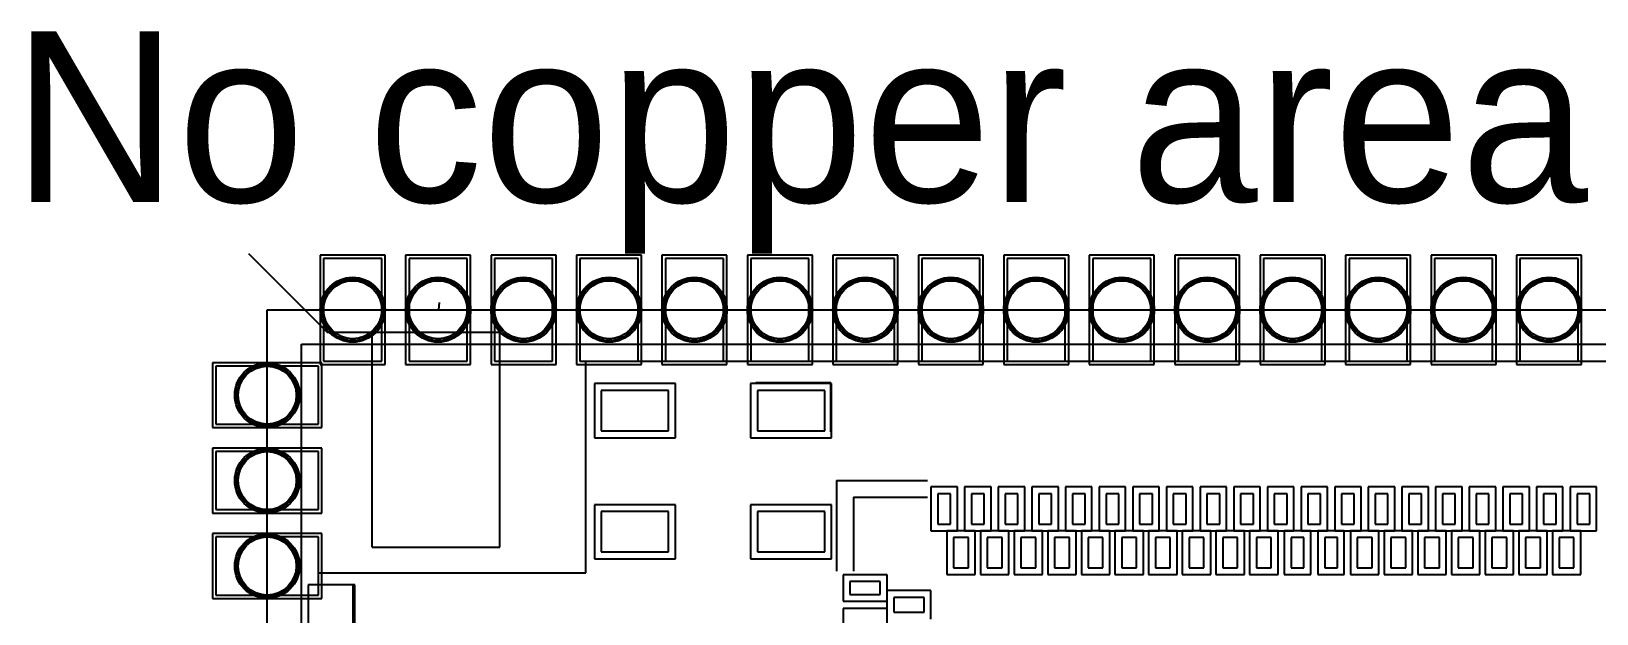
# Model space of a CAD drawing. Extents: x 135.1 to 200.1, y 94.8 to 120.2.
# Drawn here: x 135.05 to 158.32, y 111.53 to 120.19 of the extents above; entities that cross this region are included whole.
import ezdxf

# ---------------------------------------------------------------- set-up
doc = ezdxf.new("R2010")
doc.units = 0
doc.layers.get('0').update_dxf_attribs({"linetype": 'CONTINUOUS'})
for name, color, linetype in [('BOTTOMLAYER', 5, 'CONTINUOUS'), ('BOTTOMSOLDER', 6, 'CONTINUOUS'), ('INTERNALPLANE1', 76, 'CONTINUOUS'), ('MECHANICAL1', 6, 'CONTINUOUS'), ('MIDLAYER1', 16, 'CONTINUOUS'), ('MULTILAYER', 9, 'CONTINUOUS'), ('TOPLAYER', 1, 'CONTINUOUS'), ('TOPOVERLAY', 2, 'CONTINUOUS'), ('TOPPASTE', 8, 'CONTINUOUS'), ('TOPSOLDER', 216, 'CONTINUOUS')]:
    doc.layers.add(name, color=color, linetype=linetype)

# ---------------------------------------------------------------- blocks, each defined once
blk = doc.blocks.new('XTAL3225_1')
at = {"layer": 'TOPLAYER'}
for p, q in [((-0.660019, 1.187196), (-1.660017, 1.187196)), ((-1.660017, 1.187196), (-1.660017, 0.587248)), ((-0.660019, 0.587248), (-0.660019, 1.187196)), ((1.660017, 1.187196), (0.660019, 1.187196)), ((0.660019, 1.187196), (0.660019, 0.587248)), ((1.660017, 0.587248), (1.660017, 1.187196)), ((-1.660017, 0.587248), (-0.660019, 0.587248)), ((0.660019, 0.587248), (1.660017, 0.587248)), ((-0.660019, -0.612648), (-1.660017, -0.612648)), ((-1.660017, -0.612648), (-1.660017, -1.212596)), ((-0.660019, -1.212596), (-0.660019, -0.612648)), ((1.660017, -0.612648), (0.660019, -0.612648)), ((0.660019, -0.612648), (0.660019, -1.212596)), ((1.660017, -1.212596), (1.660017, -0.612648)), ((-1.660017, -1.212596), (-0.660019, -1.212596)), ((0.660019, -1.212596), (1.660017, -1.212596))]:
    blk.add_line(p, q, dxfattribs=at)
at = {"layer": 'TOPOVERLAY'}
for p in [(0.635, 1.3081), (1.7526, 0.5715)]:
    blk.add_line(p, (1.7526, 1.3081), dxfattribs=at)
at = {"layer": 'TOPPASTE'}
for p, q in [((-0.660019, 1.187196), (-1.660017, 1.187196)), ((-1.660017, 1.187196), (-1.660017, 0.587248)), ((-0.660019, 0.587248), (-0.660019, 1.187196)), ((1.660017, 1.187196), (0.660019, 1.187196)), ((0.660019, 1.187196), (0.660019, 0.587248)), ((1.660017, 0.587248), (1.660017, 1.187196)), ((-1.660017, 0.587248), (-0.660019, 0.587248)), ((0.660019, 0.587248), (1.660017, 0.587248)), ((-0.660019, -0.612648), (-1.660017, -0.612648)), ((-1.660017, -0.612648), (-1.660017, -1.212596)), ((-0.660019, -1.212596), (-0.660019, -0.612648)), ((1.660017, -0.612648), (0.660019, -0.612648)), ((0.660019, -0.612648), (0.660019, -1.212596)), ((1.660017, -1.212596), (1.660017, -0.612648)), ((-1.660017, -1.212596), (-0.660019, -1.212596)), ((0.660019, -1.212596), (1.660017, -1.212596))]:
    blk.add_line(p, q, dxfattribs=at)
at = {"layer": 'TOPSOLDER'}
for p, q in [((-0.558419, 1.288796), (-1.761617, 1.288796)), ((-1.761617, 1.288796), (-1.761617, 0.485648)), ((-0.558419, 0.485648), (-0.558419, 1.288796)), ((1.761617, 1.288796), (0.558419, 1.288796)), ((0.558419, 1.288796), (0.558419, 0.485648)), ((1.761617, 0.485648), (1.761617, 1.288796)), ((-1.761617, 0.485648), (-0.558419, 0.485648)), ((0.558419, 0.485648), (1.761617, 0.485648)), ((-0.558419, -0.511048), (-1.761617, -0.511048)), ((-1.761617, -0.511048), (-1.761617, -1.314196)), ((-0.558419, -1.314196), (-0.558419, -0.511048)), ((1.761617, -0.511048), (0.558419, -0.511048)), ((0.558419, -0.511048), (0.558419, -1.314196)), ((1.761617, -1.314196), (1.761617, -0.511048)), ((-1.761617, -1.314196), (-0.558419, -1.314196)), ((0.558419, -1.314196), (1.761617, -1.314196))]:
    blk.add_line(p, q, dxfattribs=at)
blk = doc.blocks.new('MT7628AN_DRQFN156_SMD_P0_2')
at = {"layer": 'TOPLAYER'}
for p, q in [((-6.149998, 4.844999), (-6.149998, 4.655002)), ((-5.700001, 4.844999), (-6.149998, 4.844999)), ((-6.149998, 4.655002), (-5.700001, 4.655002)), ((-5.700001, 4.655002), (-5.700001, 4.844999)), ((-5.499999, 4.610001), (-5.499999, 4.390001)), ((-5.050003, 4.610001), (-5.499999, 4.610001)), ((-5.050003, 4.390001), (-5.050003, 4.610001)), ((-6.149998, 4.344998), (-6.149998, 4.155001)), ((-5.700001, 4.344998), (-6.149998, 4.344998)), ((-5.700001, 4.155001), (-5.700001, 4.344998)), ((-5.499999, 4.390001), (-5.050003, 4.390001)), ((-6.149998, 4.155001), (-5.700001, 4.155001)), ((-5.499999, 4.109997), (-5.499999, 3.889997)), ((-5.050003, 4.109997), (-5.499999, 4.109997)), ((-5.050003, 3.889997), (-5.050003, 4.109997)), ((-6.149998, 3.844999), (-6.149998, 3.655002)), ((-5.700001, 3.844999), (-6.149998, 3.844999)), ((-5.700001, 3.655002), (-5.700001, 3.844999)), ((-5.499999, 3.889997), (-5.050003, 3.889997)), ((-6.149998, 3.655002), (-5.700001, 3.655002)), ((-5.499999, 3.609998), (-5.499999, 3.389998)), ((-5.050003, 3.609998), (-5.499999, 3.609998)), ((-5.050003, 3.389998), (-5.050003, 3.609998)), ((-6.149998, 3.345), (-6.149998, 3.155003)), ((-5.700001, 3.345), (-6.149998, 3.345)), ((-5.700001, 3.155003), (-5.700001, 3.345)), ((-5.499999, 3.389998), (-5.050003, 3.389998)), ((-6.149998, 3.155003), (-5.700001, 3.155003)), ((-5.499999, 3.109999), (-5.499999, 2.889999)), ((-5.050003, 3.109999), (-5.499999, 3.109999)), ((-5.050003, 2.889999), (-5.050003, 3.109999)), ((-6.149998, 2.844998), (-6.149998, 2.655001)), ((-5.700001, 2.844998), (-6.149998, 2.844998)), ((-5.700001, 2.655001), (-5.700001, 2.844998)), ((-5.499999, 2.889999), (-5.050003, 2.889999)), ((-6.149998, 2.655001), (-5.700001, 2.655001)), ((-5.499999, 2.61), (-5.499999, 2.39)), ((-5.050003, 2.61), (-5.499999, 2.61)), ((-5.050003, 2.39), (-5.050003, 2.61)), ((-6.149998, 2.344999), (-6.149998, 2.155002)), ((-5.700001, 2.344999), (-6.149998, 2.344999)), ((-5.700001, 2.155002), (-5.700001, 2.344999)), ((-5.499999, 2.39), (-5.050003, 2.39)), ((-6.149998, 2.155002), (-5.700001, 2.155002)), ((-5.499999, 2.110001), (-5.499999, 1.890001)), ((-5.050003, 2.110001), (-5.499999, 2.110001)), ((-5.050003, 1.890001), (-5.050003, 2.110001)), ((-5.499999, 1.890001), (-5.050003, 1.890001)), ((-6.149998, 1.844998), (-6.149998, 1.655)), ((-5.700001, 1.844998), (-6.149998, 1.844998)), ((-6.149998, 1.655), (-5.700001, 1.655)), ((-5.700001, 1.655), (-5.700001, 1.844998)), ((-5.499999, 1.609999), (-5.499999, 1.39)), ((-5.050003, 1.609999), (-5.499999, 1.609999)), ((-5.050003, 1.39), (-5.050003, 1.609999)), ((-6.149998, 1.344999), (-6.149998, 1.155002)), ((-5.700001, 1.344999), (-6.149998, 1.344999)), ((-5.700001, 1.155002), (-5.700001, 1.344999)), ((-5.499999, 1.39), (-5.050003, 1.39)), ((-6.149998, 1.155002), (-5.700001, 1.155002)), ((-5.499999, 1.094997), (-5.499999, 0.905005)), ((-5.050003, 1.094997), (-5.499999, 1.094997)), ((-5.050003, 0.905005), (-5.050003, 1.094997)), ((-6.149998, 0.845), (-6.149998, 0.655002)), ((-5.700001, 0.845), (-6.149998, 0.845)), ((-5.700001, 0.655002), (-5.700001, 0.845)), ((-5.499999, 0.905005), (-5.050003, 0.905005)), ((-6.149998, 0.655002), (-5.700001, 0.655002)), ((-5.500002, 0.594995), (-5.500002, 0.405003)), ((-5.050005, 0.594995), (-5.500002, 0.594995)), ((-5.050005, 0.405003), (-5.050005, 0.594995)), ((-6.149998, 0.344998), (-6.149998, 0.155001)), ((-5.700001, 0.344998), (-6.149998, 0.344998)), ((-5.700001, 0.155001), (-5.700001, 0.344998)), ((-5.500002, 0.405003), (-5.050005, 0.405003)), ((-6.149998, 0.155001), (-5.700001, 0.155001)), ((-5.500002, 0.11), (-5.500002, -0.11)), ((-5.050005, 0.11), (-5.500002, 0.11)), ((-5.050005, -0.11), (-5.050005, 0.11)), ((-6.149998, -0.155001), (-6.149998, -0.344998)), ((-5.700001, -0.155001), (-6.149998, -0.155001)), ((-5.700001, -0.344998), (-5.700001, -0.155001)), ((-5.500002, -0.11), (-5.050005, -0.11)), ((-6.149998, -0.344998), (-5.700001, -0.344998)), ((-5.500002, -0.389999), (-5.500002, -0.609999)), ((-5.050005, -0.389999), (-5.500002, -0.389999)), ((-5.050005, -0.609999), (-5.050005, -0.389999)), ((-6.149998, -0.655002), (-6.149998, -0.845)), ((-5.700001, -0.655002), (-6.149998, -0.655002)), ((-5.700001, -0.845), (-5.700001, -0.655002)), ((-5.500002, -0.609999), (-5.050005, -0.609999)), ((-6.149998, -0.845), (-5.700001, -0.845)), ((-5.499999, -0.890001), (-5.499999, -1.11)), ((-5.050003, -0.890001), (-5.499999, -0.890001)), ((-5.050003, -1.11), (-5.050003, -0.890001)), ((-6.149998, -1.155002), (-6.149998, -1.344999)), ((-5.700001, -1.155002), (-6.149998, -1.155002)), ((-5.700001, -1.344999), (-5.700001, -1.155002)), ((-5.499999, -1.11), (-5.050003, -1.11)), ((-6.149998, -1.344999), (-5.700001, -1.344999)), ((-5.499999, -1.39), (-5.499999, -1.609999)), ((-5.050003, -1.39), (-5.499999, -1.39)), ((-5.050003, -1.609999), (-5.050003, -1.39)), ((-5.499999, -1.609999), (-5.050003, -1.609999)), ((-6.149998, -1.655), (-6.149998, -1.844998)), ((-5.700001, -1.655), (-6.149998, -1.655)), ((-6.149998, -1.844998), (-5.700001, -1.844998)), ((-5.700001, -1.844998), (-5.700001, -1.655)), ((-5.499999, -1.890001), (-5.499999, -2.110001)), ((-5.050003, -1.890001), (-5.499999, -1.890001)), ((-5.050003, -2.110001), (-5.050003, -1.890001)), ((-6.149998, -2.155002), (-6.149998, -2.344999)), ((-5.700001, -2.155002), (-6.149998, -2.155002)), ((-5.700001, -2.344999), (-5.700001, -2.155002)), ((-5.499999, -2.110001), (-5.050003, -2.110001)), ((-6.149998, -2.344999), (-5.700001, -2.344999)), ((-5.499999, -2.39), (-5.499999, -2.61)), ((-5.050003, -2.39), (-5.499999, -2.39)), ((-5.050003, -2.61), (-5.050003, -2.39)), ((-6.149998, -2.655001), (-6.149998, -2.844998)), ((-5.700001, -2.655001), (-6.149998, -2.655001)), ((-5.700001, -2.844998), (-5.700001, -2.655001)), ((-5.499999, -2.61), (-5.050003, -2.61)), ((-6.149998, -2.844998), (-5.700001, -2.844998)), ((-5.499999, -2.889999), (-5.499999, -3.109999)), ((-5.050003, -2.889999), (-5.499999, -2.889999)), ((-5.050003, -3.109999), (-5.050003, -2.889999)), ((-6.149998, -3.155003), (-6.149998, -3.345)), ((-5.700001, -3.155003), (-6.149998, -3.155003)), ((-5.700001, -3.345), (-5.700001, -3.155003)), ((-5.499999, -3.109999), (-5.050003, -3.109999)), ((-6.149998, -3.345), (-5.700001, -3.345)), ((-5.499999, -3.390003), (-5.499999, -3.609993)), ((-5.050003, -3.390003), (-5.499999, -3.390003)), ((-5.050003, -3.609993), (-5.050003, -3.390003)), ((-6.149998, -3.655002), (-6.149998, -3.844999)), ((-5.700001, -3.655002), (-6.149998, -3.655002)), ((-5.700001, -3.844999), (-5.700001, -3.655002)), ((-5.499999, -3.609993), (-5.050003, -3.609993)), ((-6.149998, -3.844999), (-5.700001, -3.844999)), ((-5.499999, -3.890002), (-5.499999, -4.109992)), ((-5.050003, -3.890002), (-5.499999, -3.890002)), ((-5.050003, -4.109992), (-5.050003, -3.890002)), ((-6.149998, -4.155001), (-6.149998, -4.344998)), ((-5.700001, -4.155001), (-6.149998, -4.155001)), ((-5.700001, -4.344998), (-5.700001, -4.155001)), ((-5.499999, -4.109992), (-5.050003, -4.109992)), ((-6.149998, -4.344998), (-5.700001, -4.344998)), ((-5.499999, -4.390001), (-5.499999, -4.610001)), ((-5.050003, -4.390001), (-5.499999, -4.390001)), ((-5.050003, -4.610001), (-5.050003, -4.390001)), ((-5.499999, -4.610001), (-5.050003, -4.610001)), ((-6.149998, -4.655002), (-6.149998, -4.844999)), ((-5.700001, -4.655002), (-6.149998, -4.655002)), ((-6.149998, -4.844999), (-5.700001, -4.844999)), ((-5.700001, -4.844999), (-5.700001, -4.655002)), ((-4.390001, -5.050003), (-4.610001, -5.050003)), ((-4.610001, -5.050003), (-4.610001, -5.499999)), ((-4.390001, -5.499999), (-4.390001, -5.050003)), ((-4.610001, -5.499999), (-4.390001, -5.499999)), ((-4.655002, -5.700001), (-4.844999, -5.700001)), ((-4.844999, -5.700001), (-4.844999, -6.149998)), ((-4.655002, -6.149998), (-4.655002, -5.700001)), ((-4.844999, -6.149998), (-4.655002, -6.149998))]:
    blk.add_line(p, q, dxfattribs=at)
at = {"layer": 'TOPOVERLAY'}
for p, q in [((-6.35, -6.35), (-6.349997, -5)), ((-6.1, -6.1), (-6.099998, -5)), ((-6.1, -6.1), (-5, -6.099998)), ((-6.35, -6.35), (-5, -6.349997))]:
    blk.add_line(p, q, dxfattribs=at)
at = {"layer": 'TOPPASTE'}
for p, q in [((-6.149998, 4.844999), (-6.149998, 4.655002)), ((-5.700001, 4.844999), (-6.149998, 4.844999)), ((-6.149998, 4.655002), (-5.700001, 4.655002)), ((-5.700001, 4.655002), (-5.700001, 4.844999)), ((-5.499999, 4.610001), (-5.499999, 4.390001)), ((-5.050003, 4.610001), (-5.499999, 4.610001)), ((-5.050003, 4.390001), (-5.050003, 4.610001)), ((-6.149998, 4.344998), (-6.149998, 4.155001)), ((-5.700001, 4.344998), (-6.149998, 4.344998)), ((-5.700001, 4.155001), (-5.700001, 4.344998)), ((-5.499999, 4.390001), (-5.050003, 4.390001)), ((-6.149998, 4.155001), (-5.700001, 4.155001)), ((-5.499999, 4.109997), (-5.499999, 3.889997)), ((-5.050003, 4.109997), (-5.499999, 4.109997)), ((-5.050003, 3.889997), (-5.050003, 4.109997)), ((-6.149998, 3.844999), (-6.149998, 3.655002)), ((-5.700001, 3.844999), (-6.149998, 3.844999)), ((-5.700001, 3.655002), (-5.700001, 3.844999)), ((-5.499999, 3.889997), (-5.050003, 3.889997)), ((-6.149998, 3.655002), (-5.700001, 3.655002)), ((-5.499999, 3.609998), (-5.499999, 3.389998)), ((-5.050003, 3.609998), (-5.499999, 3.609998)), ((-5.050003, 3.389998), (-5.050003, 3.609998)), ((-6.149998, 3.345), (-6.149998, 3.155003)), ((-5.700001, 3.345), (-6.149998, 3.345)), ((-5.700001, 3.155003), (-5.700001, 3.345)), ((-5.499999, 3.389998), (-5.050003, 3.389998)), ((-6.149998, 3.155003), (-5.700001, 3.155003)), ((-5.499999, 3.109999), (-5.499999, 2.889999)), ((-5.050003, 3.109999), (-5.499999, 3.109999)), ((-5.050003, 2.889999), (-5.050003, 3.109999)), ((-6.149998, 2.844998), (-6.149998, 2.655001)), ((-5.700001, 2.844998), (-6.149998, 2.844998)), ((-5.700001, 2.655001), (-5.700001, 2.844998)), ((-5.499999, 2.889999), (-5.050003, 2.889999)), ((-6.149998, 2.655001), (-5.700001, 2.655001)), ((-5.499999, 2.61), (-5.499999, 2.39)), ((-5.050003, 2.61), (-5.499999, 2.61)), ((-5.050003, 2.39), (-5.050003, 2.61)), ((-6.149998, 2.344999), (-6.149998, 2.155002)), ((-5.700001, 2.344999), (-6.149998, 2.344999)), ((-5.700001, 2.155002), (-5.700001, 2.344999)), ((-5.499999, 2.39), (-5.050003, 2.39)), ((-6.149998, 2.155002), (-5.700001, 2.155002)), ((-5.499999, 2.110001), (-5.499999, 1.890001)), ((-5.050003, 2.110001), (-5.499999, 2.110001)), ((-5.050003, 1.890001), (-5.050003, 2.110001)), ((-5.499999, 1.890001), (-5.050003, 1.890001)), ((-6.149998, 1.844998), (-6.149998, 1.655)), ((-5.700001, 1.844998), (-6.149998, 1.844998)), ((-6.149998, 1.655), (-5.700001, 1.655)), ((-5.700001, 1.655), (-5.700001, 1.844998)), ((-5.499999, 1.609999), (-5.499999, 1.39)), ((-5.050003, 1.609999), (-5.499999, 1.609999)), ((-5.050003, 1.39), (-5.050003, 1.609999)), ((-6.149998, 1.344999), (-6.149998, 1.155002)), ((-5.700001, 1.344999), (-6.149998, 1.344999)), ((-5.700001, 1.155002), (-5.700001, 1.344999)), ((-5.499999, 1.39), (-5.050003, 1.39)), ((-6.149998, 1.155002), (-5.700001, 1.155002)), ((-5.499999, 1.094997), (-5.499999, 0.905005)), ((-5.050003, 1.094997), (-5.499999, 1.094997)), ((-5.050003, 0.905005), (-5.050003, 1.094997)), ((-6.149998, 0.845), (-6.149998, 0.655002)), ((-5.700001, 0.845), (-6.149998, 0.845)), ((-5.700001, 0.655002), (-5.700001, 0.845)), ((-5.499999, 0.905005), (-5.050003, 0.905005)), ((-6.149998, 0.655002), (-5.700001, 0.655002)), ((-5.500002, 0.594995), (-5.500002, 0.405003)), ((-5.050005, 0.594995), (-5.500002, 0.594995)), ((-5.050005, 0.405003), (-5.050005, 0.594995)), ((-6.149998, 0.344998), (-6.149998, 0.155001)), ((-5.700001, 0.344998), (-6.149998, 0.344998)), ((-5.700001, 0.155001), (-5.700001, 0.344998)), ((-5.500002, 0.405003), (-5.050005, 0.405003)), ((-6.149998, 0.155001), (-5.700001, 0.155001)), ((-5.500002, 0.11), (-5.500002, -0.11)), ((-5.050005, 0.11), (-5.500002, 0.11)), ((-5.050005, -0.11), (-5.050005, 0.11)), ((-6.149998, -0.155001), (-6.149998, -0.344998)), ((-5.700001, -0.155001), (-6.149998, -0.155001)), ((-5.700001, -0.344998), (-5.700001, -0.155001)), ((-5.500002, -0.11), (-5.050005, -0.11)), ((-6.149998, -0.344998), (-5.700001, -0.344998)), ((-5.500002, -0.389999), (-5.500002, -0.609999)), ((-5.050005, -0.389999), (-5.500002, -0.389999)), ((-5.050005, -0.609999), (-5.050005, -0.389999)), ((-6.149998, -0.655002), (-6.149998, -0.845)), ((-5.700001, -0.655002), (-6.149998, -0.655002)), ((-5.700001, -0.845), (-5.700001, -0.655002)), ((-5.500002, -0.609999), (-5.050005, -0.609999)), ((-6.149998, -0.845), (-5.700001, -0.845)), ((-5.499999, -0.890001), (-5.499999, -1.11)), ((-5.050003, -0.890001), (-5.499999, -0.890001)), ((-5.050003, -1.11), (-5.050003, -0.890001)), ((-6.149998, -1.155002), (-6.149998, -1.344999)), ((-5.700001, -1.155002), (-6.149998, -1.155002)), ((-5.700001, -1.344999), (-5.700001, -1.155002)), ((-5.499999, -1.11), (-5.050003, -1.11)), ((-6.149998, -1.344999), (-5.700001, -1.344999)), ((-5.499999, -1.39), (-5.499999, -1.609999)), ((-5.050003, -1.39), (-5.499999, -1.39)), ((-5.050003, -1.609999), (-5.050003, -1.39)), ((-5.499999, -1.609999), (-5.050003, -1.609999)), ((-6.149998, -1.655), (-6.149998, -1.844998)), ((-5.700001, -1.655), (-6.149998, -1.655)), ((-6.149998, -1.844998), (-5.700001, -1.844998)), ((-5.700001, -1.844998), (-5.700001, -1.655)), ((-5.499999, -1.890001), (-5.499999, -2.110001)), ((-5.050003, -1.890001), (-5.499999, -1.890001)), ((-5.050003, -2.110001), (-5.050003, -1.890001)), ((-6.149998, -2.155002), (-6.149998, -2.344999)), ((-5.700001, -2.155002), (-6.149998, -2.155002)), ((-5.700001, -2.344999), (-5.700001, -2.155002)), ((-5.499999, -2.110001), (-5.050003, -2.110001)), ((-6.149998, -2.344999), (-5.700001, -2.344999)), ((-5.499999, -2.39), (-5.499999, -2.61)), ((-5.050003, -2.39), (-5.499999, -2.39)), ((-5.050003, -2.61), (-5.050003, -2.39)), ((-6.149998, -2.655001), (-6.149998, -2.844998)), ((-5.700001, -2.655001), (-6.149998, -2.655001)), ((-5.700001, -2.844998), (-5.700001, -2.655001)), ((-5.499999, -2.61), (-5.050003, -2.61)), ((-6.149998, -2.844998), (-5.700001, -2.844998)), ((-5.499999, -2.889999), (-5.499999, -3.109999)), ((-5.050003, -2.889999), (-5.499999, -2.889999)), ((-5.050003, -3.109999), (-5.050003, -2.889999)), ((-6.149998, -3.155003), (-6.149998, -3.345)), ((-5.700001, -3.155003), (-6.149998, -3.155003)), ((-5.700001, -3.345), (-5.700001, -3.155003)), ((-5.499999, -3.109999), (-5.050003, -3.109999)), ((-6.149998, -3.345), (-5.700001, -3.345)), ((-5.499999, -3.390003), (-5.499999, -3.609993)), ((-5.050003, -3.390003), (-5.499999, -3.390003)), ((-5.050003, -3.609993), (-5.050003, -3.390003)), ((-6.149998, -3.655002), (-6.149998, -3.844999)), ((-5.700001, -3.655002), (-6.149998, -3.655002)), ((-5.700001, -3.844999), (-5.700001, -3.655002)), ((-5.499999, -3.609993), (-5.050003, -3.609993)), ((-6.149998, -3.844999), (-5.700001, -3.844999)), ((-5.499999, -3.890002), (-5.499999, -4.109992)), ((-5.050003, -3.890002), (-5.499999, -3.890002)), ((-5.050003, -4.109992), (-5.050003, -3.890002)), ((-6.149998, -4.155001), (-6.149998, -4.344998)), ((-5.700001, -4.155001), (-6.149998, -4.155001)), ((-5.700001, -4.344998), (-5.700001, -4.155001)), ((-5.499999, -4.109992), (-5.050003, -4.109992)), ((-6.149998, -4.344998), (-5.700001, -4.344998)), ((-5.499999, -4.390001), (-5.499999, -4.610001)), ((-5.050003, -4.390001), (-5.499999, -4.390001)), ((-5.050003, -4.610001), (-5.050003, -4.390001)), ((-5.499999, -4.610001), (-5.050003, -4.610001)), ((-6.149998, -4.655002), (-6.149998, -4.844999)), ((-5.700001, -4.655002), (-6.149998, -4.655002)), ((-6.149998, -4.844999), (-5.700001, -4.844999)), ((-5.700001, -4.844999), (-5.700001, -4.655002)), ((-4.390001, -5.050003), (-4.610001, -5.050003)), ((-4.610001, -5.050003), (-4.610001, -5.499999)), ((-4.390001, -5.499999), (-4.390001, -5.050003)), ((-4.610001, -5.499999), (-4.390001, -5.499999)), ((-4.655002, -5.700001), (-4.844999, -5.700001)), ((-4.844999, -5.700001), (-4.844999, -6.149998)), ((-4.655002, -6.149998), (-4.655002, -5.700001)), ((-4.844999, -6.149998), (-4.655002, -6.149998))]:
    blk.add_line(p, q, dxfattribs=at)
at = {"layer": 'TOPSOLDER'}
for p, q in [((-6.251598, 4.946599), (-6.251598, 4.553402)), ((-5.598401, 4.946599), (-6.251598, 4.946599)), ((-5.598401, 4.553402), (-5.598401, 4.946599)), ((-5.601599, 4.711601), (-5.601599, 4.288401)), ((-4.948403, 4.711601), (-5.601599, 4.711601)), ((-4.948403, 4.288401), (-4.948403, 4.711601)), ((-6.251598, 4.553402), (-5.598401, 4.553402)), ((-6.251598, 4.446598), (-6.251598, 4.053401)), ((-5.598401, 4.446598), (-6.251598, 4.446598)), ((-5.598401, 4.053401), (-5.598401, 4.446598)), ((-5.601599, 4.288401), (-4.948403, 4.288401)), ((-5.601599, 4.211597), (-5.601599, 3.788397)), ((-4.948403, 4.211597), (-5.601599, 4.211597)), ((-4.948403, 3.788397), (-4.948403, 4.211597)), ((-6.251598, 4.053401), (-5.598401, 4.053401)), ((-6.251598, 3.946599), (-6.251598, 3.553402)), ((-5.598401, 3.946599), (-6.251598, 3.946599)), ((-5.601599, 3.788397), (-4.948403, 3.788397)), ((-5.598401, 3.553402), (-5.598401, 3.946599)), ((-6.251598, 3.553402), (-5.598401, 3.553402)), ((-5.601599, 3.711598), (-5.601599, 3.288398)), ((-4.948403, 3.711598), (-5.601599, 3.711598)), ((-4.948403, 3.288398), (-4.948403, 3.711598)), ((-6.251598, 3.4466), (-6.251598, 3.053403)), ((-5.598401, 3.4466), (-6.251598, 3.4466)), ((-5.601599, 3.288398), (-4.948403, 3.288398)), ((-5.598401, 3.053403), (-5.598401, 3.4466)), ((-6.251598, 3.053403), (-5.598401, 3.053403)), ((-5.601599, 3.211599), (-5.601599, 2.788399)), ((-4.948403, 3.211599), (-5.601599, 3.211599)), ((-4.948403, 2.788399), (-4.948403, 3.211599)), ((-6.251598, 2.946598), (-6.251598, 2.553401)), ((-5.598401, 2.946598), (-6.251598, 2.946598)), ((-5.598401, 2.553401), (-5.598401, 2.946598)), ((-5.601599, 2.788399), (-4.948403, 2.788399)), ((-5.601599, 2.7116), (-5.601599, 2.2884)), ((-4.948403, 2.7116), (-5.601599, 2.7116)), ((-4.948403, 2.2884), (-4.948403, 2.7116)), ((-6.251598, 2.553401), (-5.598401, 2.553401)), ((-6.251598, 2.446599), (-6.251598, 2.053402)), ((-5.598401, 2.446599), (-6.251598, 2.446599)), ((-5.598401, 2.053402), (-5.598401, 2.446599)), ((-5.601599, 2.2884), (-4.948403, 2.2884)), ((-5.601599, 2.211601), (-5.601599, 1.788401)), ((-4.948403, 2.211601), (-5.601599, 2.211601)), ((-4.948403, 1.788401), (-4.948403, 2.211601)), ((-6.251598, 2.053402), (-5.598401, 2.053402)), ((-6.251598, 1.946598), (-6.251598, 1.5534)), ((-5.598401, 1.946598), (-6.251598, 1.946598)), ((-5.598401, 1.5534), (-5.598401, 1.946598)), ((-5.601599, 1.788401), (-4.948403, 1.788401)), ((-5.601599, 1.711599), (-5.601599, 1.2884)), ((-4.948403, 1.711599), (-5.601599, 1.711599)), ((-4.948403, 1.2884), (-4.948403, 1.711599)), ((-6.251598, 1.5534), (-5.598401, 1.5534)), ((-6.251598, 1.446599), (-6.251598, 1.053401)), ((-5.598401, 1.446599), (-6.251598, 1.446599)), ((-5.598401, 1.053401), (-5.598401, 1.446599)), ((-5.601599, 1.2884), (-4.948403, 1.2884)), ((-5.601599, 1.196597), (-5.601599, 0.803405)), ((-4.948403, 1.196597), (-5.601599, 1.196597)), ((-4.948403, 0.803405), (-4.948403, 1.196597)), ((-6.251598, 1.053401), (-5.598401, 1.053401)), ((-6.251598, 0.9466), (-6.251598, 0.553403)), ((-5.598401, 0.9466), (-6.251598, 0.9466)), ((-5.598401, 0.553403), (-5.598401, 0.9466)), ((-5.601599, 0.803405), (-4.948403, 0.803405)), ((-6.251598, 0.553403), (-5.598401, 0.553403)), ((-5.601602, 0.696595), (-5.601602, 0.303403)), ((-4.948405, 0.696595), (-5.601602, 0.696595)), ((-4.948405, 0.303403), (-4.948405, 0.696595)), ((-6.251598, 0.446598), (-6.251598, 0.053401)), ((-5.598401, 0.446598), (-6.251598, 0.446598)), ((-5.601602, 0.303403), (-4.948405, 0.303403)), ((-5.598401, 0.053401), (-5.598401, 0.446598)), ((-6.251598, 0.053401), (-5.598401, 0.053401)), ((-5.601602, 0.2116), (-5.601602, -0.2116)), ((-4.948405, 0.2116), (-5.601602, 0.2116)), ((-4.948405, -0.2116), (-4.948405, 0.2116)), ((-6.251598, -0.053401), (-6.251598, -0.446598)), ((-5.598401, -0.053401), (-6.251598, -0.053401)), ((-5.601602, -0.2116), (-4.948405, -0.2116)), ((-5.598401, -0.446598), (-5.598401, -0.053401)), ((-6.251598, -0.446598), (-5.598401, -0.446598)), ((-5.601602, -0.288399), (-5.601602, -0.711599)), ((-4.948405, -0.288399), (-5.601602, -0.288399)), ((-4.948405, -0.711599), (-4.948405, -0.288399)), ((-6.251598, -0.553403), (-6.251598, -0.9466)), ((-5.598401, -0.553403), (-6.251598, -0.553403)), ((-5.598401, -0.9466), (-5.598401, -0.553403)), ((-5.601602, -0.711599), (-4.948405, -0.711599)), ((-5.601599, -0.788401), (-5.601599, -1.2116)), ((-4.948403, -0.788401), (-5.601599, -0.788401)), ((-4.948403, -1.2116), (-4.948403, -0.788401)), ((-6.251598, -0.9466), (-5.598401, -0.9466)), ((-6.251598, -1.053401), (-6.251598, -1.446599)), ((-5.598401, -1.053401), (-6.251598, -1.053401)), ((-5.598401, -1.446599), (-5.598401, -1.053401)), ((-5.601599, -1.2116), (-4.948403, -1.2116)), ((-5.601599, -1.2884), (-5.601599, -1.711599)), ((-4.948403, -1.2884), (-5.601599, -1.2884)), ((-4.948403, -1.711599), (-4.948403, -1.2884)), ((-6.251598, -1.446599), (-5.598401, -1.446599)), ((-6.251598, -1.5534), (-6.251598, -1.946598)), ((-5.598401, -1.5534), (-6.251598, -1.5534)), ((-5.598401, -1.946598), (-5.598401, -1.5534)), ((-5.601599, -1.711599), (-4.948403, -1.711599)), ((-5.601599, -1.788401), (-5.601599, -2.211601)), ((-4.948403, -1.788401), (-5.601599, -1.788401)), ((-4.948403, -2.211601), (-4.948403, -1.788401)), ((-6.251598, -1.946598), (-5.598401, -1.946598)), ((-6.251598, -2.053402), (-6.251598, -2.446599)), ((-5.598401, -2.053402), (-6.251598, -2.053402)), ((-5.598401, -2.446599), (-5.598401, -2.053402)), ((-5.601599, -2.211601), (-4.948403, -2.211601)), ((-5.601599, -2.2884), (-5.601599, -2.7116)), ((-4.948403, -2.2884), (-5.601599, -2.2884)), ((-4.948403, -2.7116), (-4.948403, -2.2884)), ((-6.251598, -2.446599), (-5.598401, -2.446599)), ((-6.251598, -2.553401), (-6.251598, -2.946598)), ((-5.598401, -2.553401), (-6.251598, -2.553401)), ((-5.598401, -2.946598), (-5.598401, -2.553401)), ((-5.601599, -2.7116), (-4.948403, -2.7116)), ((-5.601599, -2.788399), (-5.601599, -3.211599)), ((-4.948403, -2.788399), (-5.601599, -2.788399)), ((-4.948403, -3.211599), (-4.948403, -2.788399)), ((-6.251598, -2.946598), (-5.598401, -2.946598)), ((-6.251598, -3.053403), (-6.251598, -3.4466)), ((-5.598401, -3.053403), (-6.251598, -3.053403)), ((-5.601599, -3.211599), (-4.948403, -3.211599)), ((-5.598401, -3.4466), (-5.598401, -3.053403)), ((-6.251598, -3.4466), (-5.598401, -3.4466)), ((-5.601599, -3.288403), (-5.601599, -3.711593)), ((-4.948403, -3.288403), (-5.601599, -3.288403)), ((-4.948403, -3.711593), (-4.948403, -3.288403)), ((-6.251598, -3.553402), (-6.251598, -3.946599)), ((-5.598401, -3.553402), (-6.251598, -3.553402)), ((-5.601599, -3.711593), (-4.948403, -3.711593)), ((-5.598401, -3.946599), (-5.598401, -3.553402)), ((-6.251598, -3.946599), (-5.598401, -3.946599)), ((-5.601599, -3.788402), (-5.601599, -4.211592)), ((-4.948403, -3.788402), (-5.601599, -3.788402)), ((-4.948403, -4.211592), (-4.948403, -3.788402)), ((-6.251598, -4.053401), (-6.251598, -4.446598)), ((-5.598401, -4.053401), (-6.251598, -4.053401)), ((-5.598401, -4.446598), (-5.598401, -4.053401)), ((-5.601599, -4.211592), (-4.948403, -4.211592)), ((-5.601599, -4.288401), (-5.601599, -4.711601)), ((-4.948403, -4.288401), (-5.601599, -4.288401)), ((-4.948403, -4.711601), (-4.948403, -4.288401)), ((-6.251598, -4.446598), (-5.598401, -4.446598)), ((-6.251598, -4.553402), (-6.251598, -4.946599)), ((-5.598401, -4.553402), (-6.251598, -4.553402)), ((-5.598401, -4.946599), (-5.598401, -4.553402)), ((-5.601599, -4.711601), (-4.948403, -4.711601)), ((-6.251598, -4.946599), (-5.598401, -4.946599)), ((-4.288401, -4.948403), (-4.711601, -4.948403)), ((-4.711601, -4.948403), (-4.711601, -5.601599)), ((-4.553402, -5.598401), (-4.946599, -5.598401)), ((-4.946599, -5.598401), (-4.946599, -6.251598)), ((-4.711601, -5.601599), (-4.288401, -5.601599)), ((-4.553402, -6.251598), (-4.553402, -5.598401)), ((-4.053401, -5.598401), (-4.446598, -5.598401)), ((-4.446598, -5.598401), (-4.446598, -6.251598)), ((-4.946599, -6.251598), (-4.553402, -6.251598)), ((-4.446598, -6.251598), (-4.053401, -6.251598))]:
    blk.add_line(p, q, dxfattribs=at)

msp = doc.modelspace()

# ---------------------------------------------------------------- linework, layer by layer
at = {"layer": 'BOTTOMLAYER'}
for p, q in [((140.259003, 116.815801), (139.395403, 116.815801)), ((139.395403, 116.815801), (139.395403, 115.291801)), ((140.259003, 115.291801), (140.259003, 116.815801)), ((141.529003, 116.815801), (140.665403, 116.815801)), ((140.665403, 116.815801), (140.665403, 115.291801)), ((141.529003, 115.291801), (141.529003, 116.815801)), ((142.799003, 116.815801), (141.935403, 116.815801)), ((141.935403, 116.815801), (141.935403, 115.291801)), ((142.799003, 115.291801), (142.799003, 116.815801)), ((144.069003, 116.815801), (143.205403, 116.815801)), ((143.205403, 116.815801), (143.205403, 115.291801)), ((144.069003, 115.291801), (144.069003, 116.815801)), ((145.339003, 116.815801), (144.475403, 116.815801)), ((144.475403, 116.815801), (144.475403, 115.291801)), ((145.339003, 115.291801), (145.339003, 116.815801)), ((146.609003, 116.815801), (145.745403, 116.815801)), ((145.745403, 116.815801), (145.745403, 115.291801)), ((146.609003, 115.291801), (146.609003, 116.815801)), ((147.879003, 116.815801), (147.015403, 116.815801)), ((147.015403, 116.815801), (147.015403, 115.291801)), ((147.879003, 115.291801), (147.879003, 116.815801)), ((149.149003, 116.815801), (148.285403, 116.815801)), ((148.285403, 116.815801), (148.285403, 115.291801)), ((149.149003, 115.291801), (149.149003, 116.815801)), ((150.419003, 116.815801), (149.555403, 116.815801)), ((149.555403, 116.815801), (149.555403, 115.291801)), ((150.419003, 115.291801), (150.419003, 116.815801)), ((151.689003, 116.815801), (150.825403, 116.815801)), ((150.825403, 116.815801), (150.825403, 115.291801)), ((151.689003, 115.291801), (151.689003, 116.815801)), ((152.959003, 116.815801), (152.095403, 116.815801)), ((152.095403, 116.815801), (152.095403, 115.291801)), ((152.959003, 115.291801), (152.959003, 116.815801)), ((154.229003, 116.815801), (153.365403, 116.815801)), ((153.365403, 116.815801), (153.365403, 115.291801)), ((154.229003, 115.291801), (154.229003, 116.815801)), ((155.499003, 116.815801), (154.635403, 116.815801)), ((154.635403, 116.815801), (154.635403, 115.291801)), ((155.499003, 115.291801), (155.499003, 116.815801)), ((156.769003, 116.815801), (155.905403, 116.815801)), ((155.905403, 116.815801), (155.905403, 115.291801)), ((156.769003, 115.291801), (156.769003, 116.815801)), ((158.039003, 116.815801), (157.175403, 116.815801)), ((157.175403, 116.815801), (157.175403, 115.291801)), ((158.039003, 115.291801), (158.039003, 116.815801)), ((139.319203, 115.215601), (137.795203, 115.215601)), ((137.795203, 115.215601), (137.795203, 114.352001)), ((139.319203, 114.352001), (139.319203, 115.215601)), ((139.395403, 115.291801), (140.259003, 115.291801)), ((140.665403, 115.291801), (141.529003, 115.291801)), ((141.935403, 115.291801), (142.799003, 115.291801)), ((143.205403, 115.291801), (144.069003, 115.291801)), ((144.475403, 115.291801), (145.339003, 115.291801)), ((145.745403, 115.291801), (146.609003, 115.291801)), ((147.015403, 115.291801), (147.879003, 115.291801)), ((148.285403, 115.291801), (149.149003, 115.291801)), ((149.555403, 115.291801), (150.419003, 115.291801)), ((150.825403, 115.291801), (151.689003, 115.291801)), ((152.095403, 115.291801), (152.959003, 115.291801)), ((153.365403, 115.291801), (154.229003, 115.291801)), ((154.635403, 115.291801), (155.499003, 115.291801)), ((155.905403, 115.291801), (156.769003, 115.291801)), ((157.175403, 115.291801), (158.039003, 115.291801)), ((137.795203, 114.352001), (139.319203, 114.352001)), ((139.319203, 113.945601), (137.795203, 113.945601)), ((137.795203, 113.945601), (137.795203, 113.082001)), ((139.319203, 113.082001), (139.319203, 113.945601)), ((137.795203, 113.082001), (139.319203, 113.082001)), ((139.319203, 112.675601), (137.795203, 112.675601)), ((137.795203, 112.675601), (137.795203, 111.812001)), ((139.319203, 111.812001), (139.319203, 112.675601)), ((137.795203, 111.812001), (139.319203, 111.812001))]:
    msp.add_line(p, q, dxfattribs=at)
at = {"layer": 'BOTTOMSOLDER'}
for p, q in [((140.309803, 116.866601), (139.344603, 116.866601)), ((139.344603, 116.866601), (139.344603, 115.241001)), ((140.309803, 115.241001), (140.309803, 116.866601)), ((141.579803, 116.866601), (140.614603, 116.866601)), ((140.614603, 116.866601), (140.614603, 115.241001)), ((141.579803, 115.241001), (141.579803, 116.866601)), ((142.849803, 116.866601), (141.884603, 116.866601)), ((141.884603, 116.866601), (141.884603, 115.241001)), ((142.849803, 115.241001), (142.849803, 116.866601)), ((144.119803, 116.866601), (143.154603, 116.866601)), ((143.154603, 116.866601), (143.154603, 115.241001)), ((144.119803, 115.241001), (144.119803, 116.866601)), ((145.389803, 116.866601), (144.424603, 116.866601)), ((144.424603, 116.866601), (144.424603, 115.241001)), ((145.389803, 115.241001), (145.389803, 116.866601)), ((146.659803, 116.866601), (145.694603, 116.866601)), ((145.694603, 116.866601), (145.694603, 115.241001)), ((146.659803, 115.241001), (146.659803, 116.866601)), ((147.929803, 116.866601), (146.964603, 116.866601)), ((146.964603, 116.866601), (146.964603, 115.241001)), ((147.929803, 115.241001), (147.929803, 116.866601)), ((149.199803, 116.866601), (148.234603, 116.866601)), ((148.234603, 116.866601), (148.234603, 115.241001)), ((149.199803, 115.241001), (149.199803, 116.866601)), ((150.469803, 116.866601), (149.504603, 116.866601)), ((149.504603, 116.866601), (149.504603, 115.241001)), ((150.469803, 115.241001), (150.469803, 116.866601)), ((151.739803, 116.866601), (150.774603, 116.866601)), ((150.774603, 116.866601), (150.774603, 115.241001)), ((151.739803, 115.241001), (151.739803, 116.866601)), ((153.009803, 116.866601), (152.044603, 116.866601)), ((152.044603, 116.866601), (152.044603, 115.241001)), ((153.009803, 115.241001), (153.009803, 116.866601)), ((154.279803, 116.866601), (153.314603, 116.866601)), ((153.314603, 116.866601), (153.314603, 115.241001)), ((154.279803, 115.241001), (154.279803, 116.866601)), ((155.549803, 116.866601), (154.584603, 116.866601)), ((154.584603, 116.866601), (154.584603, 115.241001)), ((155.549803, 115.241001), (155.549803, 116.866601)), ((156.819803, 116.866601), (155.854603, 116.866601)), ((155.854603, 116.866601), (155.854603, 115.241001)), ((156.819803, 115.241001), (156.819803, 116.866601)), ((158.089803, 116.866601), (157.124603, 116.866601)), ((157.124603, 116.866601), (157.124603, 115.241001)), ((158.089803, 115.241001), (158.089803, 116.866601)), ((139.370003, 115.266401), (137.744403, 115.266401)), ((137.744403, 115.266401), (137.744403, 114.301201)), ((139.344603, 115.241001), (140.309803, 115.241001)), ((139.370003, 114.301201), (139.370003, 115.266401)), ((140.614603, 115.241001), (141.579803, 115.241001)), ((141.884603, 115.241001), (142.849803, 115.241001)), ((143.154603, 115.241001), (144.119803, 115.241001)), ((144.424603, 115.241001), (145.389803, 115.241001)), ((145.694603, 115.241001), (146.659803, 115.241001)), ((146.964603, 115.241001), (147.929803, 115.241001)), ((148.234603, 115.241001), (149.199803, 115.241001)), ((149.504603, 115.241001), (150.469803, 115.241001)), ((150.774603, 115.241001), (151.739803, 115.241001)), ((152.044603, 115.241001), (153.009803, 115.241001)), ((153.314603, 115.241001), (154.279803, 115.241001)), ((154.584603, 115.241001), (155.549803, 115.241001)), ((155.854603, 115.241001), (156.819803, 115.241001)), ((157.124603, 115.241001), (158.089803, 115.241001)), ((137.744403, 114.301201), (139.370003, 114.301201)), ((139.370003, 113.996401), (137.744403, 113.996401)), ((137.744403, 113.996401), (137.744403, 113.031201)), ((139.370003, 113.031201), (139.370003, 113.996401)), ((137.744403, 113.031201), (139.370003, 113.031201)), ((139.370003, 112.726401), (137.744403, 112.726401)), ((137.744403, 112.726401), (137.744403, 111.761201)), ((139.370003, 111.761201), (139.370003, 112.726401)), ((137.744403, 111.761201), (139.370003, 111.761201))]:
    msp.add_line(p, q, dxfattribs=at)
at = {"layer": 'INTERNALPLANE1'}
for p, q in [((138.557203, 98.273801), (138.557203, 116.053801)), ((138.557203, 116.053801), (171.460803, 116.053801)), ((139.067662, 98.78426), (139.067662, 115.543343)), ((139.067662, 115.543343), (170.950344, 115.543343))]:
    msp.add_line(p, q, dxfattribs=at)
for centre in [(139.827203, 116.053801), (141.097203, 116.053801), (142.367203, 116.053801), (143.637203, 116.053801), (144.907203, 116.053801), (146.177203, 116.053801), (147.447203, 116.053801), (148.717203, 116.053801), (149.987203, 116.053801), (151.257203, 116.053801), (152.527203, 116.053801), (153.797203, 116.053801), (155.067203, 116.053801), (156.337203, 116.053801), (157.607203, 116.053801), (138.557203, 114.783801), (138.557203, 113.513801), (138.557203, 112.243801)]:
    msp.add_circle(centre, 0.4572, dxfattribs=at)
at = {"layer": 'MECHANICAL1'}
for p, q in [((138.557203, 98.273801), (138.557203, 116.053801)), ((138.557203, 116.053801), (171.577203, 116.053801))]:
    msp.add_line(p, q, dxfattribs=at)
at = {"layer": 'MIDLAYER1'}
for centre in [(139.827203, 116.053801), (141.097203, 116.053801), (142.367203, 116.053801), (143.637203, 116.053801), (144.907203, 116.053801), (146.177203, 116.053801), (147.447203, 116.053801), (148.717203, 116.053801), (149.987203, 116.053801), (151.257203, 116.053801), (152.527203, 116.053801), (153.797203, 116.053801), (155.067203, 116.053801), (156.337203, 116.053801), (157.607203, 116.053801), (138.557203, 114.783801), (138.557203, 113.513801), (138.557203, 112.243801)]:
    msp.add_circle(centre, 0.4318, dxfattribs=at)
at = {"layer": 'MULTILAYER'}
for centre in [(139.827203, 116.053801), (141.097203, 116.053801), (142.367203, 116.053801), (143.637203, 116.053801), (144.907203, 116.053801), (146.177203, 116.053801), (147.447203, 116.053801), (148.717203, 116.053801), (149.987203, 116.053801), (151.257203, 116.053801), (152.527203, 116.053801), (153.797203, 116.053801), (155.067203, 116.053801), (156.337203, 116.053801), (157.607203, 116.053801), (138.557203, 114.783801), (138.557203, 113.513801), (138.557203, 112.243801)]:
    msp.add_circle(centre, 0.4318, dxfattribs=at)
at = {"layer": 'TOPLAYER'}
msp.add_line((141.109916, 116.052966), (141.117203, 116.163801), dxfattribs=at)
for centre in [(139.827203, 116.053801), (141.097203, 116.053801), (142.367203, 116.053801), (143.637203, 116.053801), (144.907203, 116.053801), (146.177203, 116.053801), (147.447203, 116.053801), (148.717203, 116.053801), (149.987203, 116.053801), (151.257203, 116.053801), (152.527203, 116.053801), (153.797203, 116.053801), (155.067203, 116.053801), (156.337203, 116.053801), (157.607203, 116.053801), (138.557203, 114.783801), (138.557203, 113.513801), (138.557203, 112.243801)]:
    msp.add_circle(centre, 0.4318, dxfattribs=at)
at = {"layer": 'TOPOVERLAY'}
for p, q in [((138.277803, 116.892001), (139.446986, 115.722819)), ((139.446986, 115.722819), (140.116441, 115.722819)), ((140.116441, 112.522422), (140.116441, 115.722819)), ((140.116441, 115.722819), (142.016358, 115.722819)), ((142.016358, 115.722819), (142.016361, 115.722822)), ((142.016361, 112.522422), (142.016361, 115.722822)), ((143.293587, 115.291801), (170.612003, 115.291801)), ((143.293587, 112.142201), (143.293587, 115.291801)), ((140.116441, 112.522422), (142.016361, 112.522422)), ((139.329803, 112.142201), (143.293587, 112.142201))]:
    msp.add_line(p, q, dxfattribs=at)
at = {"layer": 'TOPPASTE'}
for p, q in [((139.166803, 111.964401), (139.166803, 109.703801)), ((139.860904, 111.964401), (139.166803, 111.964401)), ((139.860904, 109.703801), (139.860904, 111.964401))]:
    msp.add_line(p, q, dxfattribs=at)
at = {"layer": 'TOPSOLDER'}
for p, q in [((139.166803, 111.964401), (139.166803, 109.703801)), ((139.835504, 111.964401), (139.166803, 111.964401)), ((139.835504, 109.703801), (139.835504, 111.964401))]:
    msp.add_line(p, q, dxfattribs=at)
for centre in [(139.827203, 116.053801), (141.097203, 116.053801), (142.367203, 116.053801), (143.637203, 116.053801), (144.907203, 116.053801), (146.177203, 116.053801), (147.447203, 116.053801), (148.717203, 116.053801), (149.987203, 116.053801), (151.257203, 116.053801), (152.527203, 116.053801), (153.797203, 116.053801), (155.067203, 116.053801), (156.337203, 116.053801), (157.607203, 116.053801), (138.557203, 114.783801), (138.557203, 113.513801), (138.557203, 112.243801)]:
    msp.add_circle(centre, 0.4826, dxfattribs=at)

# ---------------------------------------------------------------- block references
for name, p, rotation in [('XTAL3225_1', (145.182204, 113.666201), 360), ('MT7628AN_DRQFN156_SMD_P0_2', (153.368604, 107.167002), 270)]:
    msp.add_blockref(name, p, dxfattribs=dict(rotation=rotation))

# ---------------------------------------------------------------- texts
at = {"layer": 'TOPOVERLAY'}
msp.add_text('No copper area', height=2.54, rotation=360, dxfattribs=at).set_placement((134.772603, 117.654001))

doc.saveas('drawing.dxf')
